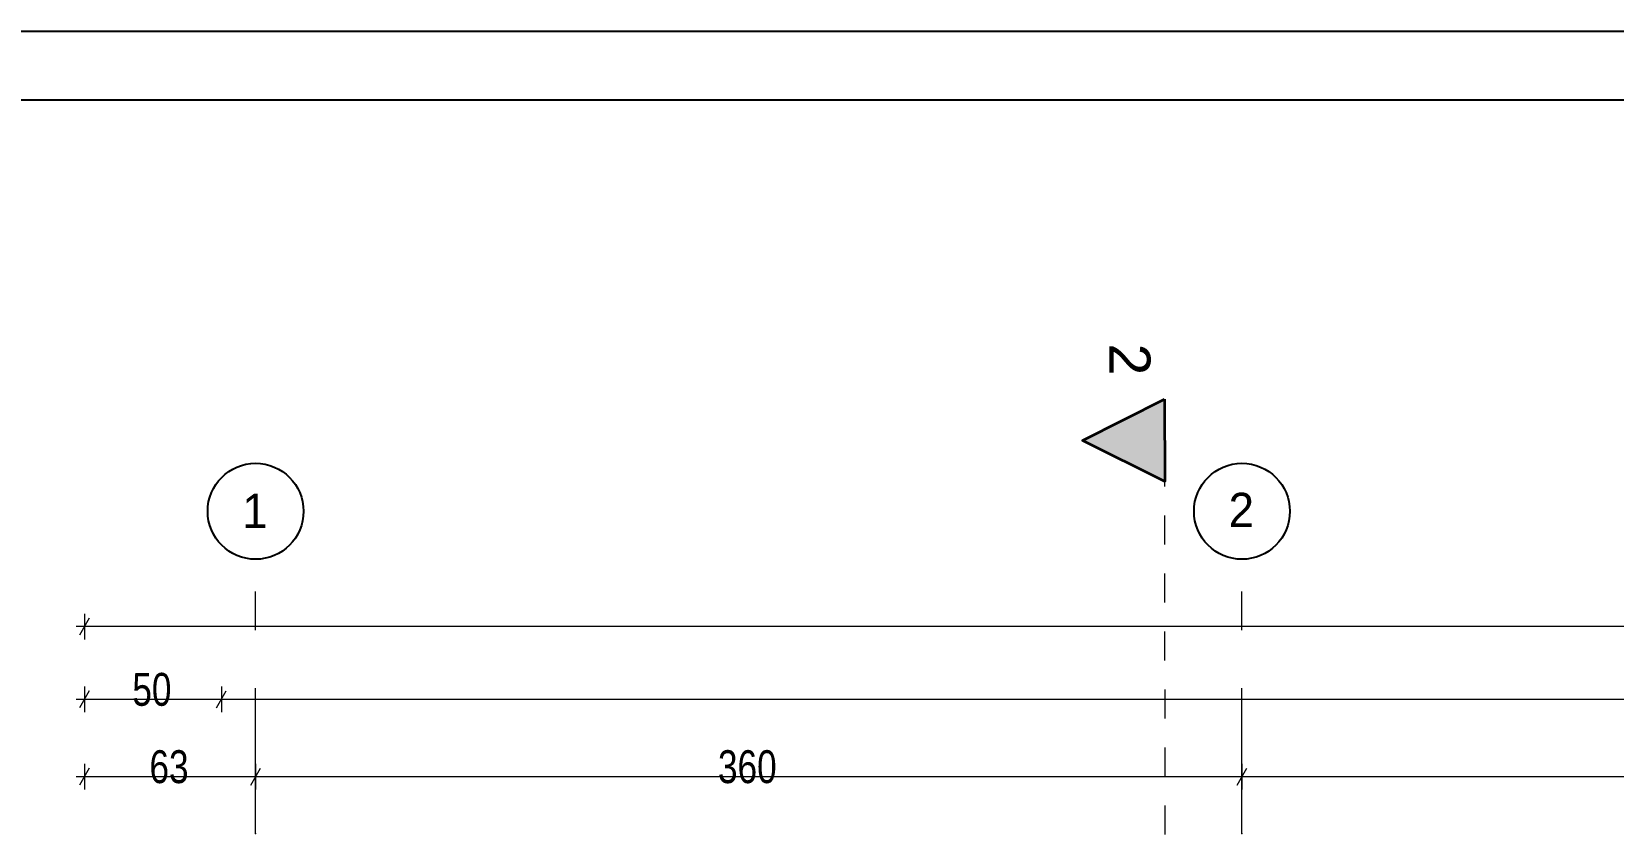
# Model space of a CAD drawing. Header units: millimetres. Extents: x -22688 to 165477, y -34508 to 218425.
# Drawn here: x 54131 to 59903, y 100121 to 103046 of the extents above; entities that cross this region are included whole.
import ezdxf

# ---------------------------------------------------------------- set-up
doc = ezdxf.new("R2010")
doc.units = ezdxf.units.MM
doc.header["$MEASUREMENT"] = 0
doc.linetypes.add('- Двойно прекъснати линии', pattern=[1093.611073, 529.166651, -211.666656, 141.111112, -211.666656])
doc.linetypes.add('- Прекъснати линия', pattern=[211.666667, 105.833333, -105.833333])
for name, color, linetype, lineweight in [('1', 8, 'Continuous', 13), ('25', 9, 'Continuous', 35), ('7', 7, 'Continuous', 25), ('85', 252, 'Continuous', 20)]:
    doc.layers.add(name, color=color, linetype=linetype, lineweight=lineweight)
doc.layers.add('4 _ - Фрагмент - Чертежи.2D Elements', color=7, linetype='Continuous')
doc.styles.add('GENERATED_STYLE_3', font='GOTHICB.TTF')
doc.styles.add('GENERATED_STYLE_6', font='Cambria Math.ttf')

msp = doc.modelspace()

# ---------------------------------------------------------------- hatches: boundary and pattern name
at = {"layer": '25', "linetype": 'Continuous', "lineweight": 35}
msp.add_hatch(color=256, dxfattribs=at).paths.add_polyline_path([(58265.5, 101704.7), (57965.7, 101554.2), (58266, 101404.7)])

# ---------------------------------------------------------------- linework, layer by layer
at = {"layer": '1', "linetype": '- Двойно прекъснати линии', "lineweight": 13}
for p, q in [((54948.3, 100121.1), (54948.3, 101121.1)), ((58548, 100121.1), (58548, 101121.1))]:
    msp.add_line(p, q, dxfattribs=at)
at = {"layer": '1', "color": 250, "linetype": '- Двойно прекъснати линии', "lineweight": 13, "true_color": 0x2b2b2b}
for p in [(54948.3, 100121.1), (54948.3, 100121.1), (58548, 100121.1), (58548, 100121.1)]:
    msp.add_point(p, dxfattribs=at)
at = {"layer": '25', "linetype": 'Continuous', "lineweight": 35, "flags": 128}
msp.add_lwpolyline([(58265.5, 101704.7), (58266, 101404.7), (57965.7, 101554.2)], close=True, dxfattribs=at)
at = {"layer": '4 _ - Фрагмент - Чертежи.2D Elements', "linetype": 'Continuous', "lineweight": 25, "ltscale": 0.01}
for points in [[(71654.8, 103046), (50654.8, 103046), (50654.8, 88196), (71654.8, 88196)], [(71404.8, 102796), (51904.8, 102796), (51904.8, 88446), (71404.8, 88446)]]:
    msp.add_lwpolyline(points, close=True, dxfattribs=at)
at = {"layer": '7', "linetype": 'Continuous', "lineweight": 25}
for centre in [(54948.3, 101296.1), (58548, 101296.1)]:
    msp.add_circle(centre, 175, dxfattribs=at)
at = {"layer": '85', "linetype": '- Прекъснати линия', "lineweight": 20}
msp.add_line((58281, 91650), (58266, 101404.7), dxfattribs=at)
at = {"layer": '85', "linetype": 'Continuous', "lineweight": 20}
for p, q in [((54341.4, 100906.7), (54305.3, 100844.2)), ((54323.3, 100922.3), (54323.3, 100828.6)), ((54323.3, 100875.4), (54292.8, 100875.4)), ((68623.3, 100875.4), (54323.3, 100875.4)), ((54341.4, 100641), (54305.3, 100578.5)), ((54323.3, 100656.7), (54323.3, 100562.9)), ((54805.3, 100578.5), (54841.4, 100641)), ((54823.3, 100656.7), (54823.3, 100562.9)), ((54323.3, 100609.8), (54292.8, 100609.8)), ((54823.3, 100609.8), (54323.3, 100609.8)), ((68623.3, 100609.8), (54823.3, 100609.8)), ((54341.4, 100358.9), (54305.3, 100296.4)), ((54323.3, 100374.5), (54323.3, 100280.8)), ((54930.3, 100296.4), (54966.4, 100358.9)), ((54948.3, 100374.5), (54948.3, 100280.8)), ((58530, 100296.4), (58566, 100358.9)), ((58548, 100374.5), (58548, 100280.8)), ((54323.3, 100327.7), (54292.8, 100327.7)), ((54948.3, 100327.7), (54323.3, 100327.7)), ((58548, 100327.7), (54948.3, 100327.7)), ((63698, 100327.7), (58548, 100327.7))]:
    msp.add_line(p, q, dxfattribs=at)

# ---------------------------------------------------------------- texts
at = {"layer": '1', "linetype": 'Continuous', "lineweight": 13, "style": 'GENERATED_STYLE_6'}
for s, insert, char_height, attachment_point in [('\\A1;{\\pql;\\pt0;\\fCentury Gothic|b0|i0|c0|p34;1}', (54899.5, 101360.4), 125, 1), ('\\A1;{\\pql;\\pt0;\\fCentury Gothic|b0|i0|c0|p34;2}', (58499.2, 101363.6), 125, 1), ('\\A1;{\\W0.800000x;\\pql;\\fCentury Gothic|b0|i0|c0|p34;50}', (54498.3, 100584.8), 120, 7), ('\\A1;{\\W0.800000x;\\pql;\\fCentury Gothic|b0|i0|c0|p34;63}', (54560.8, 100302.7), 120, 7), ('\\A1;{\\W0.800000x;\\pql;\\fCentury Gothic|b0|i0|c0|p34;360}', (56635.7, 100302.7), 120, 7)]:
    msp.add_mtext(s, dxfattribs=dict(at, insert=insert, char_height=char_height, attachment_point=attachment_point))
at = {"layer": '25', "linetype": 'Continuous', "lineweight": 35, "insert": (58063.8, 101908.2), "char_height": 150, "attachment_point": 7, "rotation": 270.08821, "style": 'GENERATED_STYLE_3'}
msp.add_mtext('\\A1;{\\pql;\\pt0;\\fArial|b0|i0|c0|p34;2}', dxfattribs=at)

doc.saveas('drawing.dxf')
